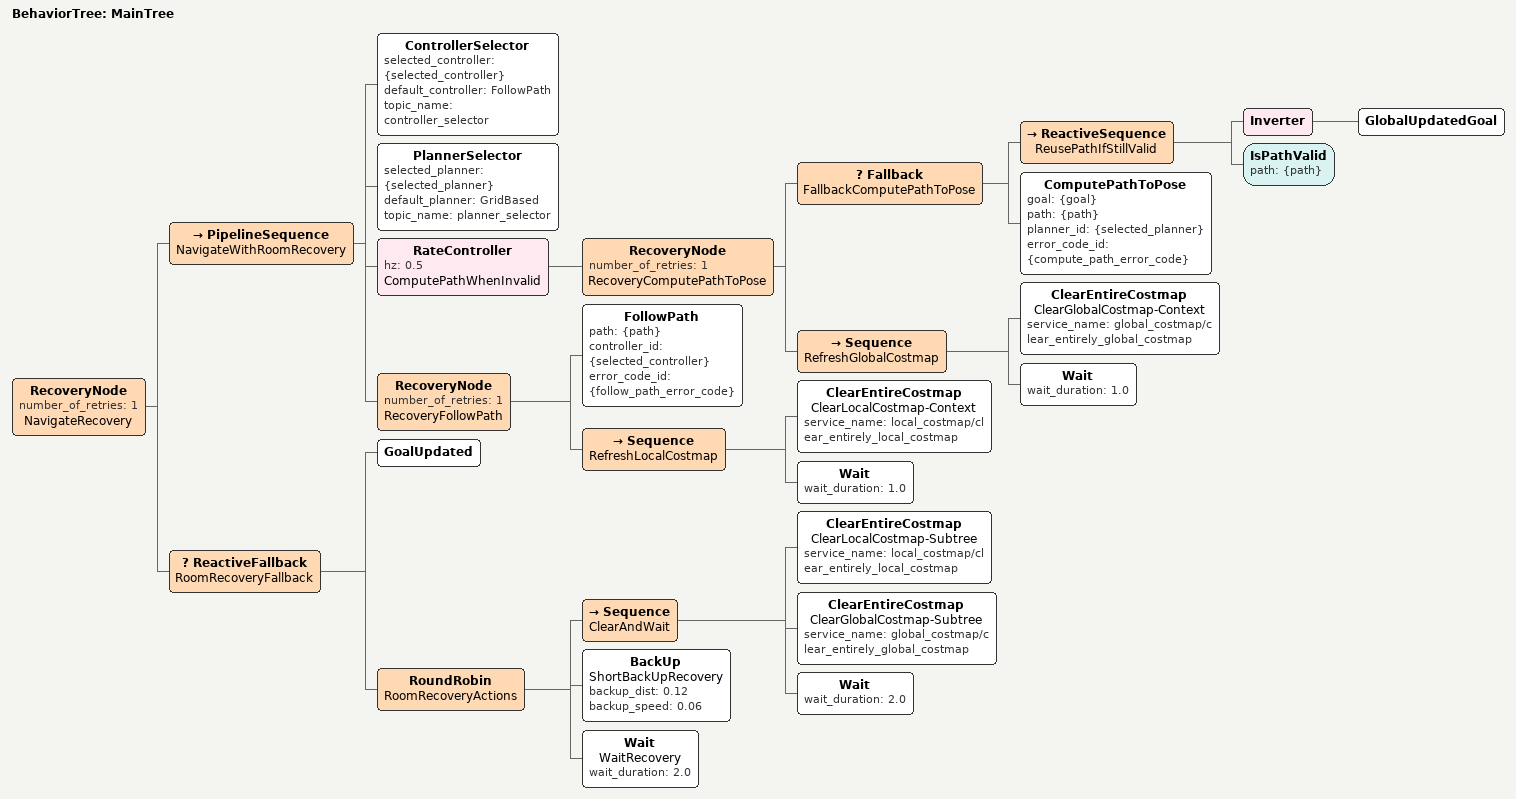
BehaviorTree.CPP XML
<!--
  Room navigation tree for this small indoor car.
  It keeps replanning conservative and avoids large spin recovery actions that
  can make the car rotate in place near furniture.
-->
<root BTCPP_format="4" main_tree_to_execute="MainTree">
  <BehaviorTree ID="MainTree">
    <RecoveryNode number_of_retries="1" name="NavigateRecovery">
      <PipelineSequence name="NavigateWithRoomRecovery">
        <ControllerSelector selected_controller="{selected_controller}" default_controller="FollowPath" topic_name="controller_selector"/>
        <PlannerSelector selected_planner="{selected_planner}" default_planner="GridBased" topic_name="planner_selector"/>
        <RateController hz="0.5" name="ComputePathWhenInvalid">
          <RecoveryNode number_of_retries="1" name="RecoveryComputePathToPose">
            <Fallback name="FallbackComputePathToPose">
              <ReactiveSequence name="ReusePathIfStillValid">
                <Inverter>
                  <GlobalUpdatedGoal/>
                </Inverter>
                <IsPathValid path="{path}"/>
              </ReactiveSequence>
              <ComputePathToPose goal="{goal}" path="{path}" planner_id="{selected_planner}" error_code_id="{compute_path_error_code}"/>
            </Fallback>
            <Sequence name="RefreshGlobalCostmap">
              <ClearEntireCostmap name="ClearGlobalCostmap-Context" service_name="global_costmap/clear_entirely_global_costmap"/>
              <Wait wait_duration="1.0"/>
            </Sequence>
          </RecoveryNode>
        </RateController>
        <RecoveryNode number_of_retries="1" name="RecoveryFollowPath">
          <FollowPath path="{path}" controller_id="{selected_controller}" error_code_id="{follow_path_error_code}"/>
          <Sequence name="RefreshLocalCostmap">
            <ClearEntireCostmap name="ClearLocalCostmap-Context" service_name="local_costmap/clear_entirely_local_costmap"/>
            <Wait wait_duration="1.0"/>
          </Sequence>
        </RecoveryNode>
      </PipelineSequence>
      <ReactiveFallback name="RoomRecoveryFallback">
        <GoalUpdated/>
        <RoundRobin name="RoomRecoveryActions">
          <Sequence name="ClearAndWait">
            <ClearEntireCostmap name="ClearLocalCostmap-Subtree" service_name="local_costmap/clear_entirely_local_costmap"/>
            <ClearEntireCostmap name="ClearGlobalCostmap-Subtree" service_name="global_costmap/clear_entirely_global_costmap"/>
            <Wait wait_duration="2.0"/>
          </Sequence>
          <BackUp name="ShortBackUpRecovery" backup_dist="0.12" backup_speed="0.06"/>
          <Wait name="WaitRecovery" wait_duration="2.0"/>
        </RoundRobin>
      </ReactiveFallback>
    </RecoveryNode>
  </BehaviorTree>
</root>
